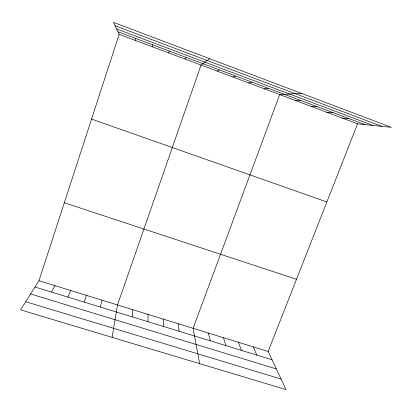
<?xml version="1.0" encoding="UTF-8"?>
<svg xmlns="http://www.w3.org/2000/svg" width="412" height="412" viewBox="0 0 412 412"><rect width="100%" height="100%" fill="white"/><g stroke="black" fill="none" stroke-linecap="round" stroke-linejoin="round"><path stroke-width="0.62" d="M147.965 321.69L148.073 314.408M152.296 46.793L152.337 44.717M132.201 316.849L132.839 309.7M112.09 337.356L117.487 304.962L201.03 65.081L209.584 58.674M100.307 307.058L102.016 300.183M357.575 123.827L268.135 351.477L286.031 389.613L20.6 309.87L38.96 280.716L119.14 34.351L113.496 22.387L391.4 127.339L357.575 123.827L119.14 34.351M84.172 302.104L86.432 295.373M168.673 52.937L169.322 51.098M67.908 297.114L70.73 290.522M51.515 292.082L54.904 285.64M184.916 59.034L186.162 57.428M217.016 71.08L219.431 69.932M232.873 77.029L235.86 76.102M248.606 82.936L252.154 82.225M264.21 88.791L268.31 88.297M301.254 93.297L279.697 94.6L193.104 328.307L199.655 363.667M295.522 100.538L300.719 100.477M311.225 106.43L316.957 106.579M326.798 112.275L333.061 112.63M342.248 118.074L349.036 118.63M25.729 301.728L281.066 379.03M30.606 293.977L276.318 368.91M34.994 287.01L272.028 359.769M38.96 280.716L268.135 351.477M64.318 202.786L296.496 279.295M91.557 119.099L326.881 201.952M115.082 25.755L381.95 126.36M116.586 28.938L372.958 125.423M117.93 31.791L364.877 124.584M253.354 346.914L256.769 355.087M238.466 342.315L241.391 350.365M223.458 337.68L225.889 345.606M135.208 38.28L135.785 40.597M208.338 333.014L210.269 340.812M178.205 323.708L179.122 331.253M163.198 319.073L163.605 326.489"/></g></svg>
